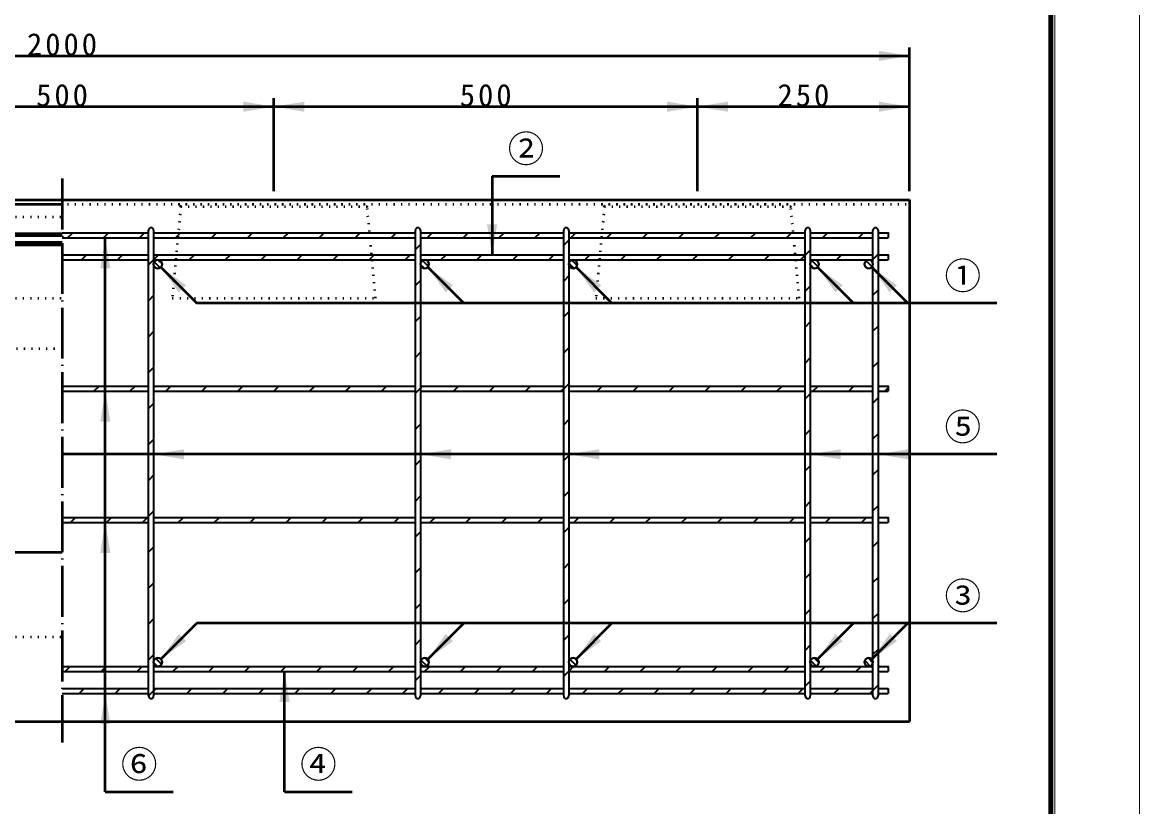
# Model space of a CAD drawing. Units: millimetres, scale not verified. Extents: x -2102 to 2102, y -1485 to 1485.
# Drawn here: x 784 to 2102, y -640 to 286 of the extents above; entities that cross this region are included whole.
import ezdxf
from ezdxf.enums import TextEntityAlignment as Align

# ---------------------------------------------------------------- set-up
doc = ezdxf.new("R2010")
doc.units = ezdxf.units.MM
doc.header["$LTSCALE"] = 5
doc.linetypes.add('DOTTED', pattern=[1.75, 0.25, -1.5])
doc.linetypes.add('LONG_DASHED_DOTTED', pattern=[15.25, 12, -1.5, 0.25, -1.5])
doc.layers.add('0-0_V-nasSTD', color=7, linetype='Continuous', lineweight=35)
doc.layers.add('0-1_0', color=7, linetype='Continuous', lineweight=50)
doc.styles.add('ＭＳ ゴシック', font='')
doc.styles.get('ＭＳ ゴシック').set_extended_font_data('MS Gothic')

msp = doc.modelspace()

# ---------------------------------------------------------------- linework, layer by layer
at = {"layer": '0-0_V-nasSTD', "linetype": 'LONG_DASHED_DOTTED', "lineweight": 50}
msp.add_line((830.762, 101.66), (830.762, -564.34), dxfattribs=at)
at = {"layer": '0-0_V-nasSTD', "lineweight": 50}
for p, q in [((1338.262, 104.614), (1338.262, 11.567)), ((881.762, -622.387), (881.762, 31.613)), ((1304.724, -45.395), (1262.298, -2.968)), ((1479.724, -45.395), (1437.298, -2.968)), ((1764.724, -45.395), (1722.298, -2.968)), ((1828.724, -45.395), (1786.298, -2.968)), ((1933.762, -223.887), (830.762, -223.887)), ((989.724, -423.465), (947.298, -465.891)), ((1933.762, -423.465), (989.724, -423.465)), ((1304.724, -423.465), (1262.298, -465.891)), ((1479.724, -423.465), (1437.298, -465.891)), ((1764.724, -423.465), (1722.298, -465.891)), ((1828.724, -423.465), (1786.298, -465.891)), ((1093.262, -622.387), (1093.262, -480.427))]:
    msp.add_line(p, q, dxfattribs=at)
at = {"layer": '0-0_V-nasSTD'}
for p, q in [((939.539, 3.244), (946.439, -3.656)), ((944.317, 5.536), (948.732, 1.122)), ((1253.782, 0.128), (1258.323, -4.413)), ((1256.15, 4.83), (1263.026, -2.045)), ((1428.911, 1.776), (1434.971, -4.285)), ((1432.384, 5.373), (1438.569, -0.811)), ((1715.92, 4.68), (1722.876, -2.276)), ((1779.711, 4.528), (1786.724, -2.484)), ((1713.84, -0.311), (1717.884, -4.355)), ((1777.947, -0.778), (1781.417, -4.248)), ((938.773, -469.752), (943.438, -474.416)), ((941.216, -465.124), (948.066, -471.973)), ((1254.331, -467.112), (1261.078, -473.859)), ((1258.717, -464.427), (1263.762, -469.472)), ((1430.061, -466.065), (1437.124, -473.128)), ((1436.046, -464.979), (1438.211, -467.144)), ((1714.206, -467.368), (1720.822, -473.983)), ((1718.353, -464.444), (1723.746, -469.836)), ((1778.1, -467.622), (1784.568, -474.09)), ((1782.03, -464.481), (1787.709, -470.159))]:
    msp.add_line(p, q, dxfattribs=at)
at = {"layer": '0-0_V-nasSTD', "lineweight": 18}
for points in [[(-2102.5, -1485), (-2102.5, 1485), (2102.5, 1485), (2102.5, -1485)], [(-2002.5, -1385), (-2002.5, 1385), (2002.5, 1385), (2002.5, -1385)]]:
    msp.add_lwpolyline(points, close=True, dxfattribs=at)
at = {"layer": '0-0_V-nasSTD', "lineweight": 100}
msp.add_lwpolyline([(1997.5, -1380), (1997.5, 1380), (-1997.5, 1380)], dxfattribs=at)
at = {"layer": '0-0_V-nasSTD', "lineweight": 50}
msp.add_lwpolyline([(1933.762, -45.395), (989.724, -45.395), (947.298, -2.968)], dxfattribs=at)
at = {"layer": '0-0_V-nasSTD'}
for centre, start, end in [((943.762, 0.567), 180, 90), ((943.762, 0.567), 90, 180), ((1258.762, 0.567), 90, 180), ((1258.762, 0.567), 180, 90), ((1433.762, 0.567), 90, 180), ((1433.762, 0.567), 180, 90), ((1718.762, 0.567), 90, 180), ((1718.762, 0.567), 180, 90), ((1782.762, 0.567), 90, 0), ((1782.762, 0.567), 0, 90), ((943.762, -469.427), 270, 180), ((943.762, -469.427), 180, 270), ((1258.762, -469.427), 270, 180), ((1258.762, -469.427), 180, 270), ((1433.762, -469.427), 270, 180), ((1433.762, -469.427), 180, 270), ((1718.762, -469.427), 270, 180), ((1718.762, -469.427), 180, 270), ((1782.762, -469.427), 0, 270), ((1782.762, -469.427), 270, 0)]:
    msp.add_arc(centre, 5, start, end, dxfattribs=at)
for points in [[(1794.762, 240.66), (1794.762, 252.66), (1830.762, 246.66)], [(1044.762, 180.66), (1044.762, 192.66), (1080.762, 186.66)], [(1080.762, 186.66), (1116.762, 180.66), (1116.762, 192.66)], [(1544.762, 180.66), (1544.762, 192.66), (1580.762, 186.66)], [(1580.762, 186.66), (1616.762, 180.66), (1616.762, 192.66)], [(1794.762, 180.66), (1794.762, 192.66), (1830.762, 186.66)], [(1332.262, 47.567), (1338.262, 11.567), (1344.262, 47.567)], [(875.762, -4.387), (881.762, 31.613), (887.762, -4.387)], [(947.298, -2.968), (968.511, -32.667), (976.996, -24.182)], [(1262.298, -2.968), (1283.511, -32.667), (1291.996, -24.182)], [(1437.298, -2.968), (1458.511, -32.667), (1466.996, -24.182)], [(1722.298, -2.968), (1743.511, -32.667), (1751.996, -24.182)], [(1786.298, -2.968), (1807.511, -32.667), (1815.996, -24.182)], [(875.762, -185.387), (881.762, -149.387), (887.762, -185.387)], [(938.762, -223.887), (974.762, -229.887), (974.762, -217.887)], [(1253.762, -223.887), (1289.762, -229.887), (1289.762, -217.887)], [(1428.762, -223.887), (1464.762, -229.887), (1464.762, -217.887)], [(1713.762, -223.887), (1749.762, -229.887), (1749.762, -217.887)], [(1793.762, -223.887), (1829.762, -229.887), (1829.762, -217.887)], [(875.762, -340.387), (881.762, -304.387), (887.762, -340.387)], [(947.298, -465.891), (968.511, -436.193), (976.996, -444.678)], [(1262.298, -465.891), (1283.511, -436.193), (1291.996, -444.678)], [(1437.298, -465.891), (1458.511, -436.193), (1466.996, -444.678)], [(1722.298, -465.891), (1743.511, -436.193), (1751.996, -444.678)], [(1786.298, -465.891), (1807.511, -436.193), (1815.996, -444.678)], [(1087.262, -516.427), (1093.262, -480.427), (1099.262, -516.427)], [(875.762, -542.387), (881.762, -506.387), (887.762, -542.387)]]:
    msp.add_solid(points, dxfattribs=at)
at = {"layer": '0-1_0'}
for p, q in [((1830.762, 86.66), (1830.762, 256.66)), ((-169.238, 246.66), (1830.762, 246.66)), ((580.762, 186.66), (1080.762, 186.66)), ((1080.762, 86.66), (1080.762, 196.66)), ((1080.762, 186.66), (1580.762, 186.66)), ((1580.762, 86.66), (1580.762, 196.66)), ((1580.762, 186.66), (1830.762, 186.66)), ((1338.262, 104.614), (1418.262, 104.614)), ((-169.238, 76.66), (1830.762, 76.66)), ((-169.238, 71.66), (830.762, 71.66)), ((1830.762, 76.66), (1830.762, -539.34)), ((-169.238, 36.675), (830.762, 36.675)), ((-169.238, 34.66), (830.762, 34.66)), ((-169.238, 26.66), (830.762, 26.66)), ((-169.238, 23.302), (830.762, 23.302)), ((-49.238, -339.34), (830.762, -339.34)), ((-169.238, -539.34), (1830.762, -539.34)), ((881.762, -622.387), (961.762, -622.387)), ((1093.262, -622.387), (1173.262, -622.387))]:
    msp.add_line(p, q, dxfattribs=at)
at = {"layer": '0-1_0', "linetype": 'DOTTED'}
for p, q in [((-169.238, 71.66), (1830.762, 71.66)), ((970.762, 68.66), (960.762, -39.34)), ((1200.762, -39.34), (1190.762, 68.66)), ((1470.762, 68.66), (1460.762, -39.34)), ((1700.762, -39.34), (1690.762, 68.66)), ((-169.238, 56.66), (830.762, 56.66)), ((-169.238, -39.34), (830.762, -39.34)), ((960.762, -39.34), (1200.762, -39.34)), ((1460.762, -39.34), (1700.762, -39.34)), ((830.762, -99.34), (-169.238, -99.34)), ((-169.238, -439.34), (830.762, -439.34))]:
    msp.add_line(p, q, dxfattribs=at)
at = {"layer": '0-1_0', "lineweight": 35}
for p, q in [((932.762, -509.387), (932.762, 40.613)), ((938.762, 40.613), (938.762, -509.387)), ((1247.762, -509.387), (1247.762, 40.613)), ((1253.762, 40.613), (1253.762, -509.387)), ((1422.762, -509.387), (1422.762, 40.613)), ((1428.762, 40.613), (1428.762, -509.387)), ((1707.762, -509.387), (1707.762, 40.613)), ((1713.762, 40.613), (1713.762, -509.387)), ((1787.762, -509.387), (1787.762, 40.613)), ((1793.762, 40.613), (1793.762, -509.387)), ((830.762, 37.613), (932.762, 37.613)), ((830.762, 31.613), (932.762, 31.613)), ((837.237, 31.613), (843.237, 37.613)), ((879.663, 31.613), (885.663, 37.613)), ((922.089, 31.613), (928.089, 37.613)), ((938.762, 37.613), (1247.762, 37.613)), ((938.762, 31.613), (1247.762, 31.613)), ((964.516, 31.613), (967.62, 34.716)), ((970.516, 37.613), (967.62, 34.716)), ((1006.942, 31.613), (1012.942, 37.613)), ((1049.369, 31.613), (1055.369, 37.613)), ((1091.795, 31.613), (1097.795, 37.613)), ((1134.222, 31.613), (1140.222, 37.613)), ((1176.648, 31.613), (1182.648, 37.613)), ((1219.074, 31.613), (1225.074, 37.613)), ((1253.762, 37.613), (1422.762, 37.613)), ((1253.762, 31.613), (1422.762, 31.613)), ((1261.501, 31.613), (1267.501, 37.613)), ((1303.927, 31.613), (1309.927, 37.613)), ((1346.354, 31.613), (1352.354, 37.613)), ((1388.78, 31.613), (1394.78, 37.613)), ((1428.762, 29.169), (1422.762, 23.169)), ((1428.762, 37.613), (1707.762, 37.613)), ((1428.762, 31.613), (1707.762, 31.613)), ((1437.206, 37.613), (1431.206, 31.613)), ((1479.633, 37.613), (1473.633, 31.613)), ((1522.059, 37.613), (1516.059, 31.613)), ((1564.486, 37.613), (1558.486, 31.613)), ((1600.912, 31.613), (1606.912, 37.613)), ((1643.338, 31.613), (1649.338, 37.613)), ((1685.765, 31.613), (1691.765, 37.613)), ((1713.762, 37.613), (1787.762, 37.613)), ((1713.762, 31.613), (1787.762, 31.613)), ((1728.191, 31.613), (1734.191, 37.613)), ((1770.618, 31.613), (1776.618, 37.613)), ((1793.762, 31.613), (1805.762, 31.613)), ((1253.762, 23.874), (1247.762, 17.874)), ((1713.762, 17.184), (1707.762, 11.184)), ((830.762, 11.567), (932.762, 11.567)), ((830.762, 5.567), (932.762, 5.567)), ((853.618, 5.567), (859.618, 11.567)), ((896.044, 5.567), (902.044, 11.567)), ((938.762, 5.859), (932.762, -0.141)), ((938.762, 11.567), (1247.762, 11.567)), ((944.47, 11.567), (938.762, 5.859)), ((938.762, 5.567), (1247.762, 5.567)), ((986.897, 11.567), (980.897, 5.567)), ((1023.323, 5.567), (1029.323, 11.567)), ((1065.75, 5.567), (1071.75, 11.567)), ((1108.176, 5.567), (1114.176, 11.567)), ((1150.602, 5.567), (1156.602, 11.567)), ((1193.029, 5.567), (1196.301, 8.84)), ((1199.029, 11.567), (1196.301, 8.84)), ((1235.455, 5.567), (1241.455, 11.567)), ((1253.762, 11.567), (1422.762, 11.567)), ((1253.762, 5.567), (1422.762, 5.567)), ((1277.882, 5.567), (1283.882, 11.567)), ((1320.308, 5.567), (1326.308, 11.567)), ((1362.734, 5.567), (1368.734, 11.567)), ((1405.161, 5.567), (1411.161, 11.567)), ((1428.762, 11.567), (1707.762, 11.567)), ((1428.762, 5.567), (1707.762, 5.567)), ((1447.587, 5.567), (1453.587, 11.567)), ((1496.014, 11.567), (1490.014, 5.567)), ((1538.44, 11.567), (1532.44, 5.567)), ((1574.866, 5.567), (1580.866, 11.567)), ((1617.293, 5.567), (1623.293, 11.567)), ((1659.719, 5.567), (1665.719, 11.567)), ((1702.146, 5.567), (1707.762, 11.184)), ((1713.762, 11.567), (1787.762, 11.567)), ((1713.762, 5.567), (1787.762, 5.567)), ((1744.572, 5.567), (1750.572, 11.567)), ((1786.998, 5.567), (1787.762, 6.331)), ((1793.762, 12.331), (1787.762, 6.331)), ((1793.762, 5.613), (1805.762, 5.613)), ((1262.002, -3.242), (1262.571, -2.672)), ((1253.762, -18.552), (1247.762, -24.552)), ((1428.762, -13.258), (1422.762, -19.258)), ((1713.762, -25.242), (1707.762, -31.242)), ((938.762, -36.567), (932.762, -42.567)), ((1793.762, -30.095), (1787.762, -36.095)), ((1253.762, -60.978), (1247.762, -66.978)), ((1428.762, -55.684), (1422.762, -61.684)), ((938.762, -78.994), (932.762, -84.994)), ((1713.762, -67.669), (1707.762, -73.669)), ((1793.762, -72.522), (1787.762, -78.522)), ((1253.762, -103.405), (1247.762, -109.405)), ((1428.762, -98.11), (1422.762, -104.11)), ((1713.762, -110.095), (1707.762, -116.095)), ((1793.762, -114.948), (1787.762, -120.948)), ((938.762, -121.42), (932.762, -127.42)), ((830.762, -143.387), (932.762, -143.387)), ((830.762, -144.567), (831.942, -143.387)), ((868.369, -149.387), (874.369, -143.387)), ((910.795, -149.387), (916.795, -143.387)), ((938.762, -143.387), (1247.762, -143.387)), ((953.222, -149.387), (959.222, -143.387)), ((995.648, -149.387), (1001.648, -143.387)), ((1038.074, -149.387), (1044.074, -143.387)), ((1080.501, -149.387), (1086.501, -143.387)), ((1122.927, -149.387), (1128.927, -143.387)), ((1165.354, -149.387), (1171.354, -143.387)), ((1207.78, -149.387), (1213.78, -143.387)), ((1253.762, -143.387), (1422.762, -143.387)), ((1256.206, -143.387), (1253.762, -145.831)), ((1292.633, -149.387), (1298.633, -143.387)), ((1335.059, -149.387), (1341.059, -143.387)), ((1377.486, -149.387), (1383.486, -143.387)), ((1428.762, -140.537), (1422.762, -146.537)), ((1428.762, -143.387), (1707.762, -143.387)), ((1468.338, -143.387), (1462.338, -149.387)), ((1504.765, -149.387), (1510.765, -143.387)), ((1547.191, -149.387), (1553.191, -143.387)), ((1589.618, -149.387), (1595.618, -143.387)), ((1632.044, -149.387), (1638.044, -143.387)), ((1674.47, -149.387), (1680.47, -143.387)), ((1713.762, -143.387), (1787.762, -143.387)), ((1716.897, -149.387), (1722.897, -143.387)), ((1759.323, -149.387), (1765.323, -143.387)), ((830.762, -149.387), (932.762, -149.387)), ((938.762, -149.387), (1247.762, -149.387)), ((1253.762, -145.831), (1247.762, -151.831)), ((1253.762, -149.387), (1422.762, -149.387)), ((1419.912, -149.387), (1422.762, -146.537)), ((1428.762, -149.387), (1707.762, -149.387)), ((1713.762, -152.522), (1707.762, -158.522)), ((1713.762, -149.387), (1787.762, -149.387)), ((1793.762, -157.374), (1787.762, -163.374)), ((1793.762, -149.387), (1805.762, -149.387)), ((1801.75, -149.387), (1805.762, -145.374)), ((938.762, -163.846), (932.762, -169.846)), ((1428.762, -182.963), (1422.762, -188.963)), ((1253.762, -188.258), (1247.762, -194.258)), ((1713.762, -194.948), (1707.762, -200.948)), ((938.762, -206.273), (932.762, -212.273)), ((1793.762, -199.801), (1787.762, -205.801)), ((1253.762, -230.684), (1247.762, -236.684)), ((1428.762, -225.39), (1422.762, -231.39)), ((938.762, -248.699), (932.762, -254.699)), ((1713.762, -237.374), (1707.762, -243.374)), ((1793.762, -242.227), (1787.762, -248.227)), ((1253.762, -273.11), (1247.762, -279.11)), ((1428.762, -267.816), (1422.762, -273.816)), ((1713.762, -279.801), (1707.762, -285.801)), ((1793.762, -284.654), (1787.762, -290.654)), ((830.762, -298.387), (932.762, -298.387)), ((840.648, -304.387), (846.648, -298.387)), ((883.074, -304.387), (889.074, -298.387)), ((925.501, -304.387), (931.501, -298.387)), ((938.762, -291.126), (932.762, -297.126)), ((938.762, -298.387), (1247.762, -298.387)), ((967.927, -304.387), (973.927, -298.387)), ((1010.354, -304.387), (1016.354, -298.387)), ((1052.78, -304.387), (1058.78, -298.387)), ((1095.206, -304.387), (1101.206, -298.387)), ((1137.633, -304.387), (1143.633, -298.387)), ((1180.059, -304.387), (1186.059, -298.387)), ((1222.486, -304.387), (1228.486, -298.387)), ((1253.762, -298.387), (1422.762, -298.387)), ((1270.912, -298.387), (1264.912, -304.387)), ((1307.338, -304.387), (1313.338, -298.387)), ((1349.765, -304.387), (1355.765, -298.387)), ((1392.191, -304.387), (1398.191, -298.387)), ((1428.762, -298.387), (1707.762, -298.387)), ((1434.618, -304.387), (1440.618, -298.387)), ((1477.044, -304.387), (1483.044, -298.387)), ((1519.47, -304.387), (1525.47, -298.387)), ((1561.897, -304.387), (1567.897, -298.387)), ((1604.323, -304.387), (1610.323, -298.387)), ((1646.75, -304.387), (1652.75, -298.387)), ((1689.176, -304.387), (1695.176, -298.387)), ((1713.762, -298.387), (1787.762, -298.387)), ((1731.602, -304.387), (1737.602, -298.387)), ((1774.029, -304.387), (1780.029, -298.387)), ((830.762, -304.387), (932.762, -304.387)), ((938.762, -304.387), (1247.762, -304.387)), ((1253.762, -315.537), (1247.762, -321.537)), ((1253.762, -304.387), (1422.762, -304.387)), ((1428.762, -310.242), (1422.762, -316.242)), ((1428.762, -304.387), (1707.762, -304.387)), ((1713.762, -304.387), (1787.762, -304.387)), ((1793.762, -304.387), (1805.762, -304.387)), ((1713.762, -322.227), (1707.762, -328.227)), ((1793.762, -327.08), (1787.762, -333.08)), ((938.762, -333.552), (932.762, -339.552)), ((1428.762, -352.669), (1422.762, -358.669)), ((1253.762, -357.963), (1247.762, -363.963)), ((1713.762, -364.654), (1707.762, -370.654)), ((938.762, -375.978), (932.762, -381.978)), ((1793.762, -369.507), (1787.762, -375.507)), ((1422.762, -401.095), (1428.762, -395.095)), ((1253.762, -400.39), (1247.762, -406.39)), ((1713.762, -407.08), (1707.762, -413.08)), ((938.762, -418.405), (932.762, -424.405)), ((1793.762, -411.933), (1787.762, -417.933)), ((1253.762, -442.816), (1247.762, -448.816)), ((1422.762, -443.522), (1428.762, -437.522)), ((938.762, -460.831), (932.762, -466.831)), ((1713.762, -449.507), (1707.762, -455.507)), ((1793.762, -454.359), (1787.762, -460.359)), ((830.762, -474.427), (932.762, -474.427)), ((834.314, -480.427), (840.314, -474.427)), ((876.74, -480.427), (882.74, -474.427)), ((919.167, -480.427), (925.167, -474.427)), ((938.762, -474.427), (1247.762, -474.427)), ((967.593, -474.427), (961.593, -480.427)), ((1010.019, -474.427), (1004.019, -480.427)), ((1052.446, -474.427), (1046.446, -480.427)), ((1088.872, -480.427), (1094.872, -474.427)), ((1131.299, -480.427), (1137.299, -474.427)), ((1173.725, -480.427), (1179.725, -474.427)), ((1216.151, -480.427), (1222.151, -474.427)), ((1253.762, -474.427), (1422.762, -474.427)), ((1258.578, -480.427), (1264.578, -474.427)), ((1301.004, -480.427), (1307.004, -474.427)), ((1343.431, -480.427), (1349.431, -474.427)), ((1385.857, -480.427), (1391.857, -474.427)), ((1428.762, -474.427), (1707.762, -474.427)), ((1428.762, -479.948), (1434.284, -474.427)), ((1470.71, -480.427), (1476.71, -474.427)), ((1513.136, -480.427), (1519.136, -474.427)), ((1555.563, -480.427), (1561.563, -474.427)), ((1597.989, -480.427), (1603.989, -474.427)), ((1640.416, -480.427), (1646.416, -474.427)), ((1682.842, -480.427), (1688.842, -474.427)), ((1713.762, -474.427), (1787.762, -474.427)), ((1725.268, -480.427), (1731.268, -474.427)), ((1767.695, -480.427), (1773.695, -474.427)), ((830.762, -480.427), (932.762, -480.427)), ((938.762, -480.427), (1247.762, -480.427)), ((1247.762, -491.242), (1253.762, -485.242)), ((1253.762, -480.427), (1422.762, -480.427)), ((1422.762, -485.948), (1428.762, -479.948)), ((1428.762, -480.427), (1707.762, -480.427)), ((1713.762, -480.427), (1787.762, -480.427)), ((1793.762, -480.387), (1805.762, -480.387)), ((830.762, -500.387), (932.762, -500.387)), ((850.78, -506.387), (856.78, -500.387)), ((893.206, -506.387), (899.206, -500.387)), ((938.762, -500.387), (1247.762, -500.387)), ((941.633, -500.387), (938.762, -503.258)), ((984.059, -500.387), (978.059, -506.387)), ((1026.486, -500.387), (1020.486, -506.387)), ((1062.912, -506.387), (1068.912, -500.387)), ((1105.338, -506.387), (1111.338, -500.387)), ((1147.765, -506.387), (1153.765, -500.387)), ((1190.191, -506.387), (1196.191, -500.387)), ((1232.618, -506.387), (1238.618, -500.387)), ((1253.762, -500.387), (1422.762, -500.387)), ((1275.044, -506.387), (1281.044, -500.387)), ((1317.47, -506.387), (1323.47, -500.387)), ((1359.897, -506.387), (1365.897, -500.387)), ((1402.323, -506.387), (1408.323, -500.387)), ((1428.762, -500.387), (1707.762, -500.387)), ((1444.75, -506.387), (1450.75, -500.387)), ((1487.176, -506.387), (1493.176, -500.387)), ((1529.602, -506.387), (1535.602, -500.387)), ((1572.029, -506.387), (1578.029, -500.387)), ((1614.455, -506.387), (1620.455, -500.387)), ((1656.882, -506.387), (1662.882, -500.387)), ((1699.308, -506.387), (1705.308, -500.387)), ((1713.762, -491.933), (1707.762, -497.933)), ((1713.762, -500.387), (1787.762, -500.387)), ((1741.735, -506.387), (1747.735, -500.387)), ((1793.762, -496.786), (1787.762, -502.786)), ((1793.762, -500.387), (1805.762, -500.387)), ((1805.762, -500.387), (1805.762, -506.387)), ((830.762, -506.387), (932.762, -506.387)), ((938.762, -503.258), (932.762, -509.258)), ((938.762, -506.387), (1247.762, -506.387)), ((1253.762, -506.387), (1422.762, -506.387)), ((1428.762, -506.387), (1707.762, -506.387)), ((1713.762, -506.387), (1787.762, -506.387)), ((1784.161, -506.387), (1787.762, -502.786)), ((1793.762, -506.387), (1805.762, -506.387))]:
    msp.add_line(p, q, dxfattribs=at)
at = {"layer": '0-1_0', "linetype": 'DOTTED'}
for points in [[(970.762, 68.66), (967.762, 71.66), (1193.762, 71.66)], [(970.762, 68.66), (1190.762, 68.66), (1193.762, 71.66)], [(1470.762, 68.66), (1467.762, 71.66), (1693.762, 71.66)], [(1470.762, 68.66), (1690.762, 68.66), (1693.762, 71.66)]]:
    msp.add_lwpolyline(points, dxfattribs=at)
at = {"layer": '0-1_0', "lineweight": 35}
for points in [[(1793.762, 37.613), (1805.762, 37.613), (1805.762, 31.613)], [(1793.762, 11.613), (1805.762, 11.613), (1805.762, 5.613)], [(1793.762, -143.387), (1805.762, -143.387), (1805.762, -149.387)], [(1793.762, -298.387), (1805.762, -298.387), (1805.762, -304.387)], [(1793.762, -474.387), (1805.762, -474.387), (1805.762, -480.387)]]:
    msp.add_lwpolyline(points, dxfattribs=at)
for centre in [(943.762, 0.567), (1258.762, 0.567), (1433.762, 0.567), (1718.762, 0.567), (1782.762, 0.567), (943.762, -469.427), (1258.762, -469.427), (1433.762, -469.427), (1718.762, -469.427), (1782.762, -469.427)]:
    msp.add_circle(centre, 5, dxfattribs=at)
for centre, start, end in [((935.762, 40.613), 0, 180), ((1250.762, 40.613), 0, 180), ((1425.762, 40.613), 0, 180), ((1710.762, 40.613), 0, 180), ((1790.762, 40.613), 0, 180), ((935.762, -509.387), 180, 0), ((1250.762, -509.387), 180, 0), ((1425.762, -509.387), 180, 0), ((1710.762, -509.387), 180, 0), ((1790.762, -509.387), 180, 0)]:
    msp.add_arc(centre, 3, start, end, dxfattribs=at)

# ---------------------------------------------------------------- texts
at = {"layer": '0-0_V-nasSTD', "style": 'ＭＳ ゴシック'}
for s, p in [('②', (1356.662, 111.614)), ('①', (1872.162, -38.395)), ('⑤', (1872.162, -216.887)), ('③', (1872.162, -416.465)), ('⑥', (900.162, -615.387)), ('④', (1111.662, -615.387))]:
    msp.add_text(s, height=31.67, dxfattribs=at).set_placement(p, align=Align.BOTTOM_LEFT)
at = {"layer": '0-0_V-nasSTD', "char_height": 26.39, "attachment_point": 7, "style": 'ＭＳ ゴシック'}
for s, insert in [('\\T1.2;2000', (789.362, 246.66)), ('\\T1.2;500', (800.162, 186.66)), ('\\T1.2;500', (1300.162, 186.66)), ('\\T1.2;250', (1675.162, 186.66))]:
    msp.add_mtext(s, dxfattribs=dict(at, insert=insert))

doc.saveas('drawing.dxf')
